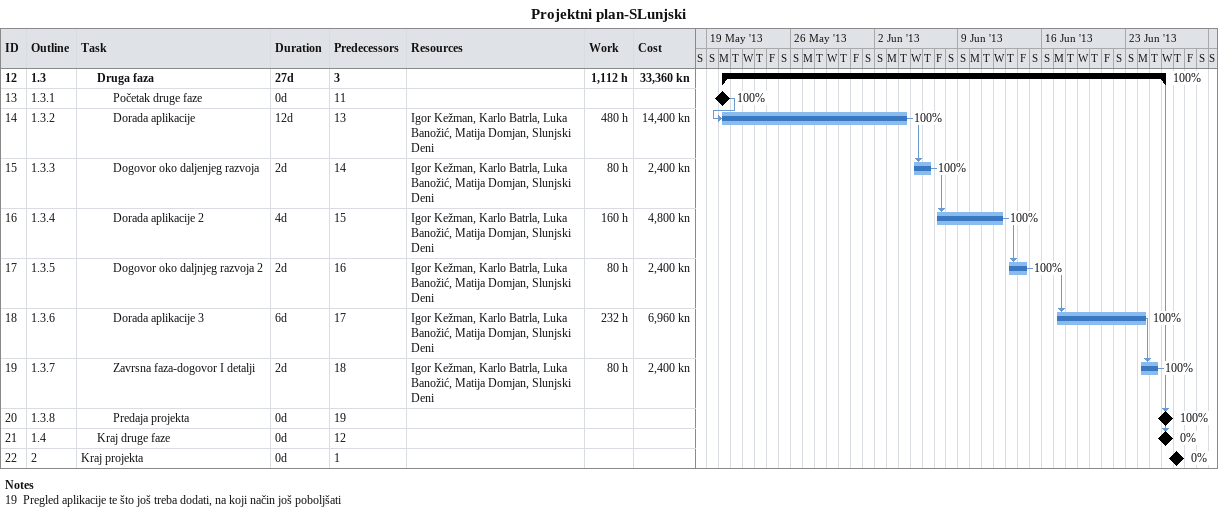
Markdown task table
Projektni plan-SLunjski

| ID | WBS | Task | Duration | Start | Finish | Predecessors | Resources | % complete | Work (h) | Cost (kn) |
|---|---|---|---|---|---|---|---|---|---|---|
| 12 | 1.3 | **Druga faza** | 27d | 2013-05-20 | 2013-06-26 | 3 |  | 100 | 1112 | 33360 |
| 13 | 1.3.1 | Početak druge faze | 0d | 2013-05-20 | 2013-05-20 | 11 |  | 100 |  |  |
| 14 | 1.3.2 | Dorada aplikacije | 12d | 2013-05-20 | 2013-06-04 | 13 | Igor Kežman, Karlo Batrla, Luka Banožić, Matija Domjan, Slunjski Deni | 100 | 480 | 14400 |
| 15 | 1.3.3 | Dogovor oko daljenjeg razvoja | 2d | 2013-06-05 | 2013-06-06 | 14 | Igor Kežman, Karlo Batrla, Luka Banožić, Matija Domjan, Slunjski Deni | 100 | 80 | 2400 |
| 16 | 1.3.4 | Dorada aplikacije 2 | 4d | 2013-06-07 | 2013-06-12 | 15 | Igor Kežman, Karlo Batrla, Luka Banožić, Matija Domjan, Slunjski Deni | 100 | 160 | 4800 |
| 17 | 1.3.5 | Dogovor oko daljnjeg razvoja 2 | 2d | 2013-06-13 | 2013-06-14 | 16 | Igor Kežman, Karlo Batrla, Luka Banožić, Matija Domjan, Slunjski Deni | 100 | 80 | 2400 |
| 18 | 1.3.6 | Dorada aplikacije 3 | 6d | 2013-06-17 | 2013-06-24 | 17 | Igor Kežman, Karlo Batrla, Luka Banožić, Matija Domjan, Slunjski Deni | 100 | 232 | 6960 |
| 19 | 1.3.7 | Zavrsna faza-dogovor I detalji | 2d | 2013-06-24 | 2013-06-25 | 18 | Igor Kežman, Karlo Batrla, Luka Banožić, Matija Domjan, Slunjski Deni | 100 | 80 | 2400 |
| 20 | 1.3.8 | Predaja projekta | 0d | 2013-06-26 | 2013-06-26 | 19 |  | 100 |  |  |
| 21 | 1.4 | Kraj druge faze | 0d | 2013-06-26 | 2013-06-26 | 12 |  | 0 |  |  |
| 22 | 2 | Kraj projekta | 0d | 2013-06-27 | 2013-06-27 | 1 |  | 0 |  |  |

Notes
- 19: Pregled aplikacije te što još treba dodati, na koji način još poboljšati
